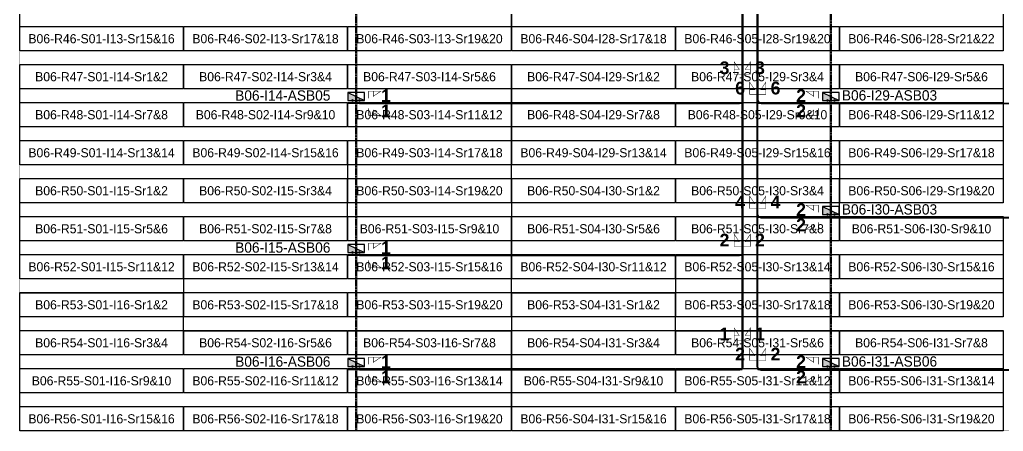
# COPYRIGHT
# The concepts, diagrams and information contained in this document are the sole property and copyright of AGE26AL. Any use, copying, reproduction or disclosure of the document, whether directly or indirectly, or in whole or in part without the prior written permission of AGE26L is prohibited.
# Model space of a CAD drawing. Header units: metres. Extents: x 530042 to 530334, y 2674789 to 2675214.
# Drawn here: x 530042.3 to 530236.6, y 2674789.2 to 2674870.4 of the extents above; entities that cross this region are included whole.
import ezdxf
from ezdxf.enums import TextEntityAlignment as Align

# ---------------------------------------------------------------- set-up
doc = ezdxf.new("R2010")
doc.units = ezdxf.units.M
doc.linetypes.add('CENTER', pattern=[2, 1.25, -0.25, 0.25, -0.25])
doc.layers.add('Boundary-12.5 MW Block', color=6, linetype='Continuous', lineweight=9)
doc.layers.add('PILE', color=1, linetype='Continuous', lineweight=15)
for name, color, linetype in [('DC Trench BL-06', 40, 'Continuous'), ('E-Inverter Grouping', 2, 'Continuous'), ('Inverter Block-06', 7, 'Continuous'), ('LT Cable(AG) INV to LT Panel BL-06', 2, 'Continuous'), ('Messenger Wire Block-06 (Master Path)', 30, 'Continuous'), ('Messenger Wire Block-06 (MW Path)', 191, 'Continuous'), ('MMS Table Block-06', 8, 'Continuous'), ('Plan Line - DC BL-06', 40, 'Continuous'), ('Section Marking BL-06', 2, 'Continuous')]:
    doc.layers.add(name, color=color, linetype=linetype)
doc.styles.add('BoldTextStyle', font='arialbd.ttf')
doc.styles.get("Standard").update_dxf_attribs({"font": 'Adani Regular.ttf'})

# ---------------------------------------------------------------- blocks, each defined once
blk = doc.blocks.new('MMS Table (32.292 x 4.788)')
at = {"color": 0}
blk.add_lwpolyline([(0, -0.002), (0, 4.786), (32.292, 4.786), (32.292, -0.002)], close=True, dxfattribs=at)
at = {"color": 7}
blk.add_attdef('ID1', text='', height=1.8, dxfattribs=at).set_placement((16.146, 2.392), align=Align.MIDDLE_CENTER)
blk = doc.blocks.new('Inverter Block')
h = blk.add_hatch(color=0)
h.dxf.hatch_style = 1
h.paths.add_polyline_path([(-1.46, 2.27), (-1.46, 0.85), (1.46, 0.85)])
at = {"color": 0}
blk.add_lwpolyline([(1.46, 2.27), (-1.46, 2.27), (-1.46, 0.85), (1.46, 0.85)], close=True, dxfattribs=at)
blk.add_lwpolyline([(-1.46, 2.27), (1.46, 0.85)], dxfattribs=at)
at = {"layer": 'PILE'}
for centre in [(-0.61, 0.85), (0.61, 0.85)]:
    blk.add_circle(centre, 0.156, dxfattribs=at)
at = {"color": 7}
blk.add_attdef('ID', (-1.46, 3.01), '', height=1.8, dxfattribs=at)

msp = doc.modelspace()

# ---------------------------------------------------------------- linework, layer by layer
at = {"layer": 'Boundary-12.5 MW Block', "const_width": 0.05}
msp.add_lwpolyline([(530042.32, 2675214.08), (530333.75, 2675214.08), (530333.75, 2674789.29), (530042.32, 2674789.29)], close=True, dxfattribs=at)
at = {"layer": 'DC Trench BL-06', "color": 40, "const_width": 0.15}
for points in [[(530108.89, 2675019.08), (530108.59, 2675019.08), (530108.59, 2674789.29), (530108.89, 2674789.29)], [(530202.69, 2674921.58), (530202.39, 2674921.58), (530202.39, 2674789.29), (530202.69, 2674789.29)]]:
    msp.add_lwpolyline(points, close=True, dxfattribs=at)
at = {"layer": 'E-Inverter Grouping', "color": 3}
for points in [[(530042.32, 2674891.57), (530074.61, 2674891.57), (530074.61, 2674884.07), (530139.4, 2674884.07), (530139.4, 2674864.29), (530042.32, 2674864.29)], [(530139.4, 2674834.29), (530107.1, 2674834.29), (530107.1, 2674841.79), (530042.32, 2674841.79), (530042.32, 2674861.57), (530139.4, 2674861.57)], [(530236.57, 2674834.29), (530204.28, 2674834.29), (530204.28, 2674841.79), (530139.5, 2674841.79), (530139.5, 2674861.57), (530236.57, 2674861.57)], [(530107, 2674831.57), (530139.4, 2674831.57), (530139.4, 2674811.79), (530074.71, 2674811.79), (530074.71, 2674819.29), (530042.32, 2674819.29), (530042.32, 2674839.07), (530107, 2674839.07)], [(530204.18, 2674831.57), (530236.57, 2674831.57), (530236.57, 2674811.79), (530171.89, 2674811.79), (530171.89, 2674819.29), (530139.5, 2674819.29), (530139.5, 2674839.07), (530204.18, 2674839.07)], [(530042.32, 2674816.57), (530074.61, 2674816.57), (530074.61, 2674809.07), (530139.4, 2674809.07), (530139.4, 2674789.29), (530042.32, 2674789.29)], [(530139.5, 2674816.57), (530171.79, 2674816.57), (530171.79, 2674809.07), (530236.57, 2674809.07), (530236.57, 2674789.29), (530139.5, 2674789.29)]]:
    msp.add_lwpolyline(points, close=True, dxfattribs=at)
at = {"layer": 'E-Inverter Grouping'}
msp.add_lwpolyline([(530236.57, 2674864.29), (530139.5, 2674864.29), (530139.5, 2674884.08), (530171.89, 2674884.08), (530171.89, 2674891.58), (530236.57, 2674891.58)], close=True, dxfattribs=at)
at = {"layer": 'LT Cable(AG) INV to LT Panel BL-06'}
for points in [[(530198.03, 2675001.59), (530195.55, 2675001.59), (530194.48, 2675001.59, -0.132327), (530194.03, 2675001.72), (530192.93, 2675002.35, 0.132327), (530192.48, 2675002.47), (530186.13, 2675002.47, 0.414214), (530185.23, 2675001.57), (530185.23, 2674983.37, -0.017958), (530185.23, 2674983.31), (530185.12, 2674981.82, 0.017958), (530185.12, 2674981.75), (530185.12, 2674854.74, -0.414214), (530184.22, 2674853.84), (530109.64, 2674853.84, -0.414214), (530108.74, 2674854.74), (530108.74, 2674855.19)], [(530195.95, 2675001.57), (530195.55, 2675001.57), (530194.48, 2675001.57, -0.132327), (530194.03, 2675001.69), (530192.93, 2675002.33, 0.132327), (530192.48, 2675002.45), (530186.16, 2675002.45, 0.414214), (530185.26, 2675001.55), (530185.26, 2674983.37, -0.017958), (530185.26, 2674983.3), (530185.15, 2674981.82, 0.017958), (530185.15, 2674981.75), (530185.15, 2674824.71, -0.414214), (530184.25, 2674823.81), (530109.64, 2674823.81, -0.414214), (530108.74, 2674824.71), (530108.74, 2674825.19)], [(530195.95, 2675001.54), (530195.55, 2675001.54), (530194.48, 2675001.54, -0.132327), (530194.03, 2675001.67), (530192.93, 2675002.3, 0.132327), (530192.48, 2675002.42), (530186.18, 2675002.42, 0.414214), (530185.28, 2675001.52), (530185.28, 2674983.37, -0.017958), (530185.28, 2674983.3), (530185.17, 2674981.82, 0.017958), (530185.17, 2674981.75), (530185.17, 2674802.19, -0.414214), (530184.27, 2674801.29), (530109.64, 2674801.29, -0.414214), (530108.74, 2674802.19), (530108.74, 2674802.69)], [(530195.95, 2675001.52), (530195.55, 2675001.52), (530194.45, 2675001.52, 0.112934), (530194.06, 2675001.43), (530192.94, 2675000.89, -0.112934), (530192.55, 2675000.8), (530188.73, 2675000.8, 0.414214), (530187.83, 2674999.9), (530187.83, 2674983.37, 0.017704), (530187.84, 2674983.3), (530187.94, 2674981.82, -0.017704), (530187.94, 2674981.75), (530187.94, 2674802.19, 0.414214), (530188.84, 2674801.29), (530266.42, 2674801.29, 0.414214), (530267.32, 2674802.19), (530267.32, 2674802.69)], [(530195.95, 2675001.49), (530195.55, 2675001.49), (530194.45, 2675001.49, 0.112934), (530194.06, 2675001.4), (530192.95, 2675000.87, -0.112934), (530192.56, 2675000.78), (530188.76, 2675000.78, 0.414214), (530187.86, 2674999.88), (530187.86, 2674983.37, 0.017704), (530187.86, 2674983.3), (530187.97, 2674981.82, -0.017704), (530187.97, 2674981.75), (530187.97, 2674802.21, 0.414214), (530188.87, 2674801.31), (530201.64, 2674801.31, 0.414214), (530202.54, 2674802.21), (530202.54, 2674802.69)]]:
    msp.add_lwpolyline(points, format="xyb", dxfattribs=at)
at = {"layer": 'LT Cable(AG) INV to LT Panel BL-06', "color": 5}
for points in [[(530194.94, 2675001.18), (530194.64, 2675001.18, 0.058946), (530194.43, 2675001.15), (530192.87, 2675000.78, -0.058946), (530192.66, 2675000.75), (530188.78, 2675000.75, 0.414214), (530187.88, 2674999.85), (530187.88, 2674983.37, 0.017704), (530187.89, 2674983.31), (530187.99, 2674981.82, -0.017704), (530187.99, 2674981.75), (530187.99, 2674832.24, 0.414214), (530188.89, 2674831.34), (530266.42, 2674831.34, 0.414214), (530267.32, 2674832.24), (530267.32, 2674832.69)], [(530194.94, 2675001.15), (530194.64, 2675001.15, 0.058946), (530194.43, 2675001.13), (530192.87, 2675000.75, -0.058946), (530192.66, 2675000.73), (530188.81, 2675000.73, 0.414214), (530187.91, 2674999.83), (530187.91, 2674983.37, 0.017704), (530187.91, 2674983.31), (530188.02, 2674981.82, -0.017704), (530188.02, 2674981.76), (530188.02, 2674832.26, 0.414214), (530188.92, 2674831.36), (530201.64, 2674831.36, 0.414214), (530202.54, 2674832.26), (530202.54, 2674832.69)], [(530194.94, 2675001.13), (530194.64, 2675001.13, 0.058946), (530194.43, 2675001.1), (530192.87, 2675000.73, -0.058946), (530192.66, 2675000.7), (530188.83, 2675000.7, 0.414214), (530187.93, 2674999.8), (530187.93, 2674983.37, 0.017704), (530187.94, 2674983.31), (530188.04, 2674981.82, -0.017704), (530188.04, 2674981.76), (530188.04, 2674854.79, 0.414214), (530188.94, 2674853.89), (530266.42, 2674853.89, 0.414214), (530267.32, 2674854.79), (530267.32, 2674855.19)], [(530194.94, 2675001.1), (530194.64, 2675001.1, 0.058946), (530194.43, 2675001.08), (530192.87, 2675000.7, -0.058946), (530192.66, 2675000.68), (530188.86, 2675000.68, 0.414214), (530187.96, 2674999.78), (530187.96, 2674983.37, 0.017704), (530187.96, 2674983.31), (530188.07, 2674981.82, -0.017704), (530188.07, 2674981.76), (530188.07, 2674854.81, 0.414214), (530188.97, 2674853.91), (530201.64, 2674853.91, 0.414214), (530202.54, 2674854.81), (530202.54, 2674855.19)]]:
    msp.add_lwpolyline(points, format="xyb", dxfattribs=at)
at = {"layer": 'Messenger Wire Block-06 (Master Path)'}
for points in [[(530185.02, 2674801.44), (530185.02, 2674981.79)], [(530188.09, 2674801.44), (530188.09, 2674981.79)], [(530107.1, 2674853.94), (530185.02, 2674853.94)], [(530188.09, 2674853.94), (530268.96, 2674853.94)], [(530188.09, 2674831.44), (530268.96, 2674831.44)], [(530107.1, 2674823.94), (530185.02, 2674823.94)], [(530107.1, 2674801.44), (530185.02, 2674801.44)], [(530188.09, 2674801.44), (530268.96, 2674801.44)]]:
    msp.add_lwpolyline(points, dxfattribs=at)
at = {"layer": 'Messenger Wire Block-06 (MW Path)', "const_width": 0.1}
for points in [[(530185.27, 2674801.44), (530185.27, 2674981.79)], [(530187.84, 2674801.44), (530187.84, 2674981.79)], [(530107.1, 2674853.94), (530185.02, 2674853.94)], [(530188.09, 2674853.94), (530268.96, 2674853.94)], [(530188.09, 2674831.44), (530268.96, 2674831.44)], [(530107.1, 2674823.94), (530185.02, 2674823.94)], [(530107.1, 2674801.44), (530185.02, 2674801.44)], [(530188.09, 2674801.44), (530268.96, 2674801.44)]]:
    msp.add_lwpolyline(points, dxfattribs=at)
at = {"layer": 'Plan Line - DC BL-06', "color": 6, "linetype": 'CENTER'}
for points in [[(530108.74, 2675019.08), (530108.74, 2674789.29)], [(530202.54, 2674921.58), (530202.54, 2674789.29)]]:
    msp.add_lwpolyline(points, dxfattribs=at)
at = {"layer": 'Section Marking BL-06', "color": 94, "lineweight": 35, "true_color": 0x00a500, "const_width": 0.1}
for points in [[(530184.82, 2674859.69), (530183.43, 2674859.69), (530183.43, 2674862.09), (530184.44, 2674860.61), (530183.43, 2674860.61)], [(530185.22, 2674859.69), (530186.61, 2674859.69), (530186.61, 2674862.09), (530185.6, 2674860.61), (530186.61, 2674860.61)], [(530187.89, 2674855.69), (530186.5, 2674855.69), (530186.5, 2674858.09), (530187.51, 2674856.61), (530186.5, 2674856.61)], [(530188.29, 2674855.69), (530189.68, 2674855.69), (530189.68, 2674858.09), (530188.67, 2674856.61), (530189.68, 2674856.61)], [(530111.24, 2674854.94), (530111.24, 2674856.33), (530113.64, 2674856.33), (530112.16, 2674855.32), (530112.16, 2674856.33)], [(530200.04, 2674854.94), (530200.04, 2674856.33), (530197.64, 2674856.33), (530199.12, 2674855.32), (530199.12, 2674856.33)], [(530111.24, 2674852.94), (530111.24, 2674851.55), (530113.64, 2674851.55), (530112.16, 2674852.56), (530112.16, 2674851.55)], [(530200.04, 2674852.94), (530200.04, 2674851.55), (530197.64, 2674851.55), (530199.12, 2674852.56), (530199.12, 2674851.55)], [(530187.89, 2674833.19), (530186.5, 2674833.19), (530186.5, 2674835.59), (530187.51, 2674834.11), (530186.5, 2674834.11)], [(530188.29, 2674833.19), (530189.68, 2674833.19), (530189.68, 2674835.59), (530188.67, 2674834.11), (530189.68, 2674834.11)], [(530200.04, 2674832.44), (530200.04, 2674833.83), (530197.64, 2674833.83), (530199.12, 2674832.82), (530199.12, 2674833.83)], [(530200.04, 2674830.44), (530200.04, 2674829.05), (530197.64, 2674829.05), (530199.12, 2674830.06), (530199.12, 2674829.05)], [(530184.82, 2674825.69), (530183.43, 2674825.69), (530183.43, 2674828.09), (530184.44, 2674826.61), (530183.43, 2674826.61)], [(530185.22, 2674825.69), (530186.61, 2674825.69), (530186.61, 2674828.09), (530185.6, 2674826.61), (530186.61, 2674826.61)], [(530111.24, 2674824.94), (530111.24, 2674826.33), (530113.64, 2674826.33), (530112.16, 2674825.32), (530112.16, 2674826.33)], [(530111.24, 2674822.94), (530111.24, 2674821.55), (530113.64, 2674821.55), (530112.16, 2674822.56), (530112.16, 2674821.55)], [(530184.82, 2674807.19), (530183.43, 2674807.19), (530183.43, 2674809.59), (530184.44, 2674808.11), (530183.43, 2674808.11)], [(530185.22, 2674807.19), (530186.61, 2674807.19), (530186.61, 2674809.59), (530185.6, 2674808.11), (530186.61, 2674808.11)], [(530187.89, 2674803.19), (530186.5, 2674803.19), (530186.5, 2674805.59), (530187.51, 2674804.11), (530186.5, 2674804.11)], [(530188.29, 2674803.19), (530189.68, 2674803.19), (530189.68, 2674805.59), (530188.67, 2674804.11), (530189.68, 2674804.11)], [(530111.24, 2674802.44), (530111.24, 2674803.83), (530113.64, 2674803.83), (530112.16, 2674802.82), (530112.16, 2674803.83)], [(530200.04, 2674802.44), (530200.04, 2674803.83), (530197.64, 2674803.83), (530199.12, 2674802.82), (530199.12, 2674803.83)], [(530111.24, 2674800.44), (530111.24, 2674799.05), (530113.64, 2674799.05), (530112.16, 2674800.06), (530112.16, 2674799.05)], [(530200.04, 2674800.44), (530200.04, 2674799.05), (530197.64, 2674799.05), (530199.12, 2674800.06), (530199.12, 2674799.05)]]:
    msp.add_lwpolyline(points, dxfattribs=at)

# ---------------------------------------------------------------- block references
at = {"layer": 'Inverter Block-06'}
ref = msp.add_blockref('Inverter Block', (530108.74, 2674853.53), dxfattribs=dict(at, xscale=1.124999999976148, yscale=1.124999999976148, zscale=1.124999999976148))
ref.add_attrib('ID', 'B06-I14-ASB05', (530084.86, 2674854.46), dxfattribs={"layer": '0', "color": 7, "height": 2.025})
ref = msp.add_blockref('Inverter Block', (530202.54, 2674853.53), dxfattribs=dict(at, xscale=1.124999999976148, yscale=1.124999999976148, zscale=1.124999999976148))
ref.add_attrib('ID', 'B06-I29-ASB03', (530204.7, 2674854.49), dxfattribs={"layer": '0', "color": 7, "height": 2.025})
ref = msp.add_blockref('Inverter Block', (530202.54, 2674831.03), dxfattribs=dict(at, xscale=1.124999999976148, yscale=1.124999999976148, zscale=1.124999999976148))
ref.add_attrib('ID', 'B06-I30-ASB03', (530204.7, 2674831.99), dxfattribs={"layer": '0', "color": 7, "height": 2.025})
ref = msp.add_blockref('Inverter Block', (530108.74, 2674823.53), dxfattribs=dict(at, xscale=1.124999999976148, yscale=1.124999999976148, zscale=1.124999999976148))
ref.add_attrib('ID', 'B06-I15-ASB06', (530084.86, 2674824.46), dxfattribs={"layer": '0', "color": 7, "height": 2.025})
ref = msp.add_blockref('Inverter Block', (530108.74, 2674801.03), dxfattribs=dict(at, xscale=1.124999999976148, yscale=1.124999999976148, zscale=1.124999999976148))
ref.add_attrib('ID', 'B06-I16-ASB06', (530084.86, 2674801.96), dxfattribs={"layer": '0', "color": 7, "height": 2.025})
ref = msp.add_blockref('Inverter Block', (530202.54, 2674801.03), dxfattribs=dict(at, xscale=1.124999999976148, yscale=1.124999999976148, zscale=1.124999999976148))
ref.add_attrib('ID', 'B06-I31-ASB06', (530204.7, 2674801.99), dxfattribs={"layer": '0', "color": 7, "height": 2.025})
at = {"layer": 'MMS Table Block-06'}
for p, values in [((530042.32, 2674864.29), {'ID1': 'B06-R46-S01-I13-Sr15&16'}), ((530074.71, 2674864.29), {'ID1': 'B06-R46-S02-I13-Sr17&18'}), ((530107.1, 2674864.29), {'ID1': 'B06-R46-S03-I13-Sr19&20'}), ((530139.5, 2674864.29), {'ID1': 'B06-R46-S04-I28-Sr17&18'}), ((530171.89, 2674864.29), {'ID1': 'B06-R46-S05-I28-Sr19&20'}), ((530204.28, 2674864.29), {'ID1': 'B06-R46-S06-I28-Sr21&22'}), ((530042.32, 2674856.79), {'ID1': 'B06-R47-S01-I14-Sr1&2'}), ((530074.71, 2674856.79), {'ID1': 'B06-R47-S02-I14-Sr3&4'}), ((530107.1, 2674856.79), {'ID1': 'B06-R47-S03-I14-Sr5&6'}), ((530139.5, 2674856.79), {'ID1': 'B06-R47-S04-I29-Sr1&2'}), ((530171.89, 2674856.79), {'ID1': 'B06-R47-S05-I29-Sr3&4'}), ((530204.28, 2674856.79), {'ID1': 'B06-R47-S06-I29-Sr5&6'}), ((530042.32, 2674849.29), {'ID1': 'B06-R48-S01-I14-Sr7&8'}), ((530074.71, 2674849.29), {'ID1': 'B06-R48-S02-I14-Sr9&10'}), ((530107.1, 2674849.29), {'ID1': 'B06-R48-S03-I14-Sr11&12'}), ((530139.5, 2674849.29), {'ID1': 'B06-R48-S04-I29-Sr7&8'}), ((530171.89, 2674849.29), {'ID1': 'B06-R48-S05-I29-Sr9&10'}), ((530204.28, 2674849.29), {'ID1': 'B06-R48-S06-I29-Sr11&12'}), ((530042.32, 2674841.79), {'ID1': 'B06-R49-S01-I14-Sr13&14'}), ((530074.71, 2674841.79), {'ID1': 'B06-R49-S02-I14-Sr15&16'}), ((530107.1, 2674841.79), {'ID1': 'B06-R49-S03-I14-Sr17&18'}), ((530139.5, 2674841.79), {'ID1': 'B06-R49-S04-I29-Sr13&14'}), ((530171.89, 2674841.79), {'ID1': 'B06-R49-S05-I29-Sr15&16'}), ((530204.28, 2674841.79), {'ID1': 'B06-R49-S06-I29-Sr17&18'}), ((530042.32, 2674834.29), {'ID1': 'B06-R50-S01-I15-Sr1&2'}), ((530074.71, 2674834.29), {'ID1': 'B06-R50-S02-I15-Sr3&4'}), ((530107.1, 2674834.29), {'ID1': 'B06-R50-S03-I14-Sr19&20'}), ((530139.5, 2674834.29), {'ID1': 'B06-R50-S04-I30-Sr1&2'}), ((530171.89, 2674834.29), {'ID1': 'B06-R50-S05-I30-Sr3&4'}), ((530204.28, 2674834.29), {'ID1': 'B06-R50-S06-I29-Sr19&20'}), ((530042.32, 2674826.79), {'ID1': 'B06-R51-S01-I15-Sr5&6'}), ((530074.71, 2674826.79), {'ID1': 'B06-R51-S02-I15-Sr7&8'}), ((530107.1, 2674826.79), {'ID1': 'B06-R51-S03-I15-Sr9&10'}), ((530139.5, 2674826.79), {'ID1': 'B06-R51-S04-I30-Sr5&6'}), ((530171.89, 2674826.79), {'ID1': 'B06-R51-S05-I30-Sr7&8'}), ((530204.28, 2674826.79), {'ID1': 'B06-R51-S06-I30-Sr9&10'}), ((530042.32, 2674819.29), {'ID1': 'B06-R52-S01-I15-Sr11&12'}), ((530074.71, 2674819.29), {'ID1': 'B06-R52-S02-I15-Sr13&14'}), ((530107.1, 2674819.29), {'ID1': 'B06-R52-S03-I15-Sr15&16'}), ((530139.5, 2674819.29), {'ID1': 'B06-R52-S04-I30-Sr11&12'}), ((530171.89, 2674819.29), {'ID1': 'B06-R52-S05-I30-Sr13&14'}), ((530204.28, 2674819.29), {'ID1': 'B06-R52-S06-I30-Sr15&16'}), ((530042.32, 2674811.79), {'ID1': 'B06-R53-S01-I16-Sr1&2'}), ((530074.71, 2674811.79), {'ID1': 'B06-R53-S02-I15-Sr17&18'}), ((530107.1, 2674811.79), {'ID1': 'B06-R53-S03-I15-Sr19&20'}), ((530139.5, 2674811.79), {'ID1': 'B06-R53-S04-I31-Sr1&2'}), ((530171.89, 2674811.79), {'ID1': 'B06-R53-S05-I30-Sr17&18'}), ((530204.28, 2674811.79), {'ID1': 'B06-R53-S06-I30-Sr19&20'}), ((530042.32, 2674804.29), {'ID1': 'B06-R54-S01-I16-Sr3&4'}), ((530074.71, 2674804.29), {'ID1': 'B06-R54-S02-I16-Sr5&6'}), ((530107.1, 2674804.29), {'ID1': 'B06-R54-S03-I16-Sr7&8'}), ((530139.5, 2674804.29), {'ID1': 'B06-R54-S04-I31-Sr3&4'}), ((530171.89, 2674804.29), {'ID1': 'B06-R54-S05-I31-Sr5&6'}), ((530204.28, 2674804.29), {'ID1': 'B06-R54-S06-I31-Sr7&8'}), ((530042.32, 2674796.79), {'ID1': 'B06-R55-S01-I16-Sr9&10'}), ((530074.71, 2674796.79), {'ID1': 'B06-R55-S02-I16-Sr11&12'}), ((530107.1, 2674796.79), {'ID1': 'B06-R55-S03-I16-Sr13&14'}), ((530139.5, 2674796.79), {'ID1': 'B06-R55-S04-I31-Sr9&10'}), ((530171.89, 2674796.79), {'ID1': 'B06-R55-S05-I31-Sr11&12'}), ((530204.28, 2674796.79), {'ID1': 'B06-R55-S06-I31-Sr13&14'}), ((530042.32, 2674789.29), {'ID1': 'B06-R56-S01-I16-Sr15&16'}), ((530074.71, 2674789.29), {'ID1': 'B06-R56-S02-I16-Sr17&18'}), ((530107.1, 2674789.29), {'ID1': 'B06-R56-S03-I16-Sr19&20'}), ((530139.5, 2674789.29), {'ID1': 'B06-R56-S04-I31-Sr15&16'}), ((530171.89, 2674789.29), {'ID1': 'B06-R56-S05-I31-Sr17&18'}), ((530204.28, 2674789.29), {'ID1': 'B06-R56-S06-I31-Sr19&20'})]:
    msp.add_blockref('MMS Table (32.292 x 4.788)', p, dxfattribs=at).add_auto_attribs(values)

# ---------------------------------------------------------------- texts
at = {"layer": 'Section Marking BL-06', "color": 94, "true_color": 0x00a500, "style": 'BoldTextStyle'}
for s, p in [('3', (530181.52, 2674860.94)), ('3', (530188.52, 2674860.94)), ('6', (530184.59, 2674856.94)), ('6', (530191.59, 2674856.94)), ('1', (530114.64, 2674855.44)), ('2', (530196.64, 2674855.44)), ('1', (530114.64, 2674852.44)), ('2', (530196.64, 2674852.44)), ('4', (530184.59, 2674834.44)), ('4', (530191.59, 2674834.44)), ('2', (530196.64, 2674832.94)), ('2', (530196.64, 2674829.94)), ('1', (530114.64, 2674825.44)), ('2', (530181.52, 2674826.94)), ('2', (530188.52, 2674826.94)), ('1', (530114.64, 2674822.44)), ('1', (530181.52, 2674808.44)), ('1', (530188.52, 2674808.44)), ('2', (530184.59, 2674804.44)), ('2', (530191.59, 2674804.44)), ('1', (530114.64, 2674802.94)), ('2', (530196.64, 2674802.94)), ('1', (530114.64, 2674799.94)), ('2', (530196.64, 2674799.94))]:
    msp.add_text(s, height=2.5, dxfattribs=at).set_placement(p, align=Align.MIDDLE_CENTER)

doc.saveas('drawing.dxf')
